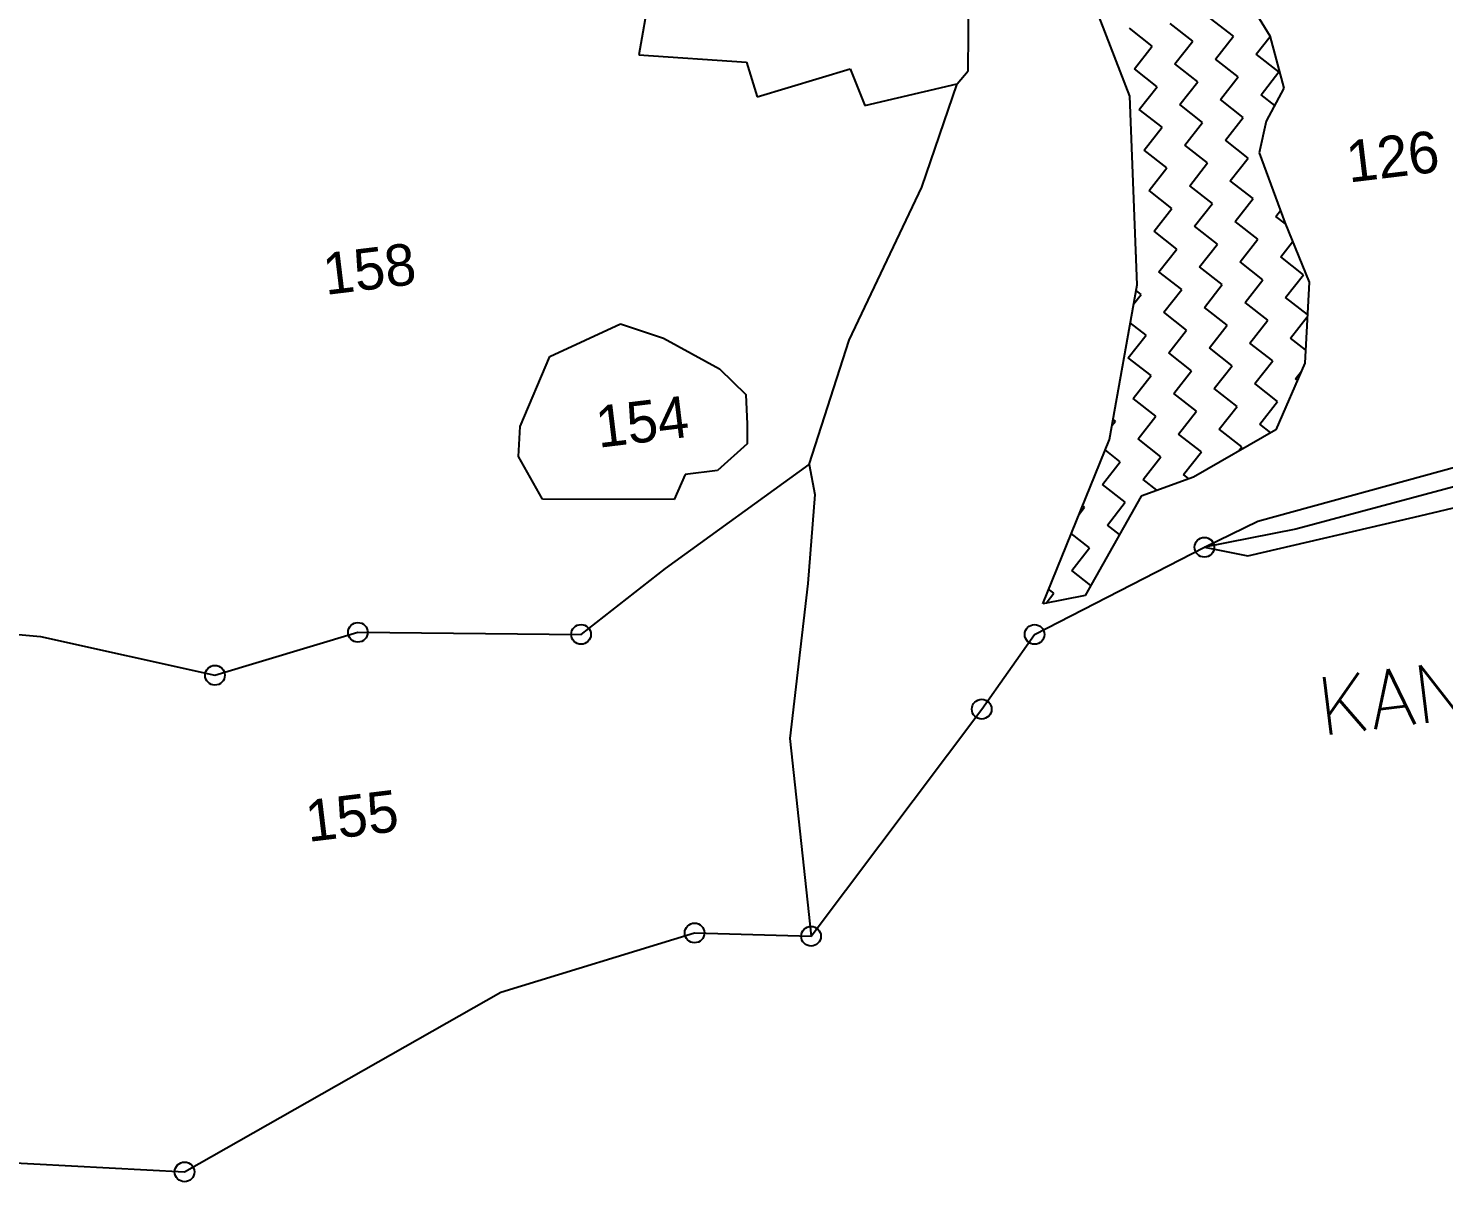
# Model space of a CAD drawing. Header units: metres. Extents: x 334876 to 338439, y 1782233 to 1785611.
# Drawn here: x 336193 to 336814, y 1782270 to 1782776 of the extents above; entities that cross this region are included whole.
import ezdxf
from ezdxf.enums import TextEntityAlignment as Align

# ---------------------------------------------------------------- set-up
doc = ezdxf.new("R2010")
doc.units = ezdxf.units.M
doc.header["$MEASUREMENT"] = 0
doc.linetypes.add('DASHDOT', pattern=[25.4, 12.7, -6.35, 0, -6.35])
for name, color, linetype in [('OFF', 1, 'Continuous'), ('POLY_HATCH', 12, 'Continuous'), ('POLY_PARCEL', 6, 'Continuous'), ('POLY_WATER', 4, 'Continuous'), ('TEXT_MAPOUT', 7, 'Continuous'), ('TEXT_PARCEL', 7, 'Continuous'), ('V_BOUND_LINE', 7, 'Continuous'), ('V_BOUND_STREAM_LINE', 7, 'DASHDOT')]:
    doc.layers.add(name, color=color, linetype=linetype)
doc.styles.get("Standard").update_dxf_attribs({"font": 'simplex.shx'})
doc.styles.add('TEXT_MAP', font='', dxfattribs={"height": 0.35})
doc.styles.get('TEXT_MAP').set_extended_font_data('Kruti Dev 050')

msp = doc.modelspace()

# ---------------------------------------------------------------- linework, layer by layer
for centre in [(336708.99, 1782548.26), (336337.52, 1782510.94), (336435.42, 1782510.03), (336634.43, 1782510), (336274.79, 1782492.09), (336611.25, 1782477.22), (336485.22, 1782379.02), (336536.35, 1782377.6), (336261.42, 1782274.2)]:
    msp.add_circle(centre, 4.32)
at = {"layer": 'OFF'}
msp.add_line((336708.99, 1782548.26), (336728.03, 1782544.55), dxfattribs=at)
at = {"layer": 'POLY_HATCH'}
for p, q in [((336676.2, 1782746.13), (336634.48, 1782855.02)), ((336727.56, 1782789.14), (336737.69, 1782772.73)), ((336737.69, 1782772.73), (336743.88, 1782749.74)), ((336743.88, 1782749.74), (336736.13, 1782735.24)), ((336679.43, 1782663.46), (336676.2, 1782746.13)), ((336736.13, 1782735.24), (336733.07, 1782721.3)), ((336733.07, 1782721.3), (336744.23, 1782690.77)), ((336744.23, 1782690.77), (336754.9, 1782664.59)), ((336667.3, 1782595.52), (336679.43, 1782663.46)), ((336754.9, 1782664.59), (336753.09, 1782629.1)), ((336753.09, 1782629.1), (336740.36, 1782599.74)), ((336740.36, 1782599.74), (336704.16, 1782579.08)), ((336638.02, 1782523.46), (336667.3, 1782595.52)), ((336704.16, 1782579.08), (336681.17, 1782570.75)), ((336681.17, 1782570.75), (336656.59, 1782527.07)), ((336656.59, 1782527.07), (336638.02, 1782523.46))]:
    msp.add_line(p, q, dxfattribs=at)
at = {"layer": 'POLY_HATCH', "linetype": 'Continuous'}
for p, q in [((336703.88, 1782770.3), (336693.89, 1782778.13)), ((336721.68, 1782772.46), (336711.7, 1782780.28)), ((336686.07, 1782768.15), (336676.09, 1782775.97)), ((336713.86, 1782762.48), (336721.68, 1782772.46)), ((336731.66, 1782764.64), (336737.77, 1782772.44)), ((336678.25, 1782758.17), (336686.07, 1782768.15)), ((336696.05, 1782760.32), (336703.88, 1782770.3)), ((336706.03, 1782752.5), (336696.05, 1782760.32)), ((336723.84, 1782754.66), (336713.86, 1782762.48)), ((336741.64, 1782756.82), (336731.66, 1782764.64)), ((336688.23, 1782750.34), (336678.25, 1782758.17)), ((336716.01, 1782744.68), (336723.84, 1782754.66)), ((336733.82, 1782746.84), (336741.64, 1782756.82)), ((336680.41, 1782740.36), (336688.23, 1782750.34)), ((336698.21, 1782742.52), (336706.03, 1782752.5)), ((336739.81, 1782742.14), (336733.82, 1782746.84)), ((336690.39, 1782732.54), (336680.41, 1782740.36)), ((336708.19, 1782734.7), (336698.21, 1782742.52)), ((336725.99, 1782736.86), (336716.01, 1782744.68)), ((336700.37, 1782724.72), (336708.19, 1782734.7)), ((336718.17, 1782726.88), (336725.99, 1782736.86)), ((336682.57, 1782722.56), (336690.39, 1782732.54)), ((336692.55, 1782714.74), (336682.57, 1782722.56)), ((336710.35, 1782716.9), (336700.37, 1782724.72)), ((336728.15, 1782719.05), (336718.17, 1782726.88)), ((336702.53, 1782706.92), (336710.35, 1782716.9)), ((336720.33, 1782709.07), (336728.15, 1782719.05)), ((336684.73, 1782704.76), (336692.55, 1782714.74)), ((336694.71, 1782696.93), (336684.73, 1782704.76)), ((336712.51, 1782699.09), (336702.53, 1782706.92)), ((336730.31, 1782701.25), (336720.33, 1782709.07)), ((336686.88, 1782686.95), (336694.71, 1782696.93)), ((336704.69, 1782689.11), (336712.51, 1782699.09)), ((336722.49, 1782691.27), (336730.31, 1782701.25)), ((336732.47, 1782683.45), (336722.49, 1782691.27)), ((336740.29, 1782693.43), (336742.32, 1782696.01)), ((336744.49, 1782690.14), (336740.29, 1782693.43)), ((336696.86, 1782679.13), (336686.88, 1782686.95)), ((336714.67, 1782681.29), (336704.69, 1782689.11)), ((336689.04, 1782669.15), (336696.86, 1782679.13)), ((336706.84, 1782671.31), (336714.67, 1782681.29)), ((336724.65, 1782673.47), (336732.47, 1782683.45)), ((336742.45, 1782675.63), (336747.68, 1782682.3)), ((336679.06, 1782676.97), (336678.9, 1782677.1)), ((336678.91, 1782676.78), (336679.06, 1782676.97)), ((336734.63, 1782665.65), (336724.65, 1782673.47)), ((336752.43, 1782667.8), (336742.45, 1782675.63)), ((336699.02, 1782661.33), (336689.04, 1782669.15)), ((336716.83, 1782663.49), (336706.84, 1782671.31)), ((336726.81, 1782655.67), (336734.63, 1782665.65)), ((336744.61, 1782657.82), (336752.43, 1782667.8)), ((336681.22, 1782659.17), (336678.98, 1782660.93)), ((336691.2, 1782651.35), (336699.02, 1782661.33)), ((336709, 1782653.51), (336716.83, 1782663.49)), ((336677.92, 1782654.95), (336681.22, 1782659.17)), ((336718.98, 1782645.68), (336709, 1782653.51)), ((336736.79, 1782647.84), (336726.81, 1782655.67)), ((336754.17, 1782650.33), (336744.61, 1782657.82)), ((336701.18, 1782643.53), (336691.2, 1782651.35)), ((336728.96, 1782637.86), (336736.79, 1782647.84)), ((336746.77, 1782640.02), (336754.13, 1782649.41)), ((336675.56, 1782631.39), (336683.38, 1782641.37)), ((336683.38, 1782641.37), (336676.46, 1782646.79)), ((336693.36, 1782633.55), (336701.18, 1782643.53)), ((336711.16, 1782635.7), (336718.98, 1782645.68)), ((336721.14, 1782627.88), (336711.16, 1782635.7)), ((336738.94, 1782630.04), (336728.96, 1782637.86)), ((336753.39, 1782634.83), (336746.77, 1782640.02)), ((336685.54, 1782623.57), (336675.56, 1782631.39)), ((336703.34, 1782625.72), (336693.36, 1782633.55)), ((336731.12, 1782620.06), (336738.94, 1782630.04)), ((336677.71, 1782613.58), (336685.54, 1782623.57)), ((336695.52, 1782615.74), (336703.34, 1782625.72)), ((336713.32, 1782617.9), (336721.14, 1782627.88)), ((336748.93, 1782622.22), (336751.58, 1782625.6)), ((336749.81, 1782621.53), (336748.93, 1782622.22)), ((336723.3, 1782610.08), (336713.32, 1782617.9)), ((336741.1, 1782612.24), (336731.12, 1782620.06)), ((336687.69, 1782605.76), (336677.71, 1782613.58)), ((336705.5, 1782607.92), (336695.52, 1782615.74)), ((336715.48, 1782600.1), (336723.3, 1782610.08)), ((336733.28, 1782602.26), (336741.1, 1782612.24)), ((336668.41, 1782601.71), (336669.89, 1782603.6)), ((336669.89, 1782603.6), (336668.89, 1782604.39)), ((336679.87, 1782595.78), (336687.69, 1782605.76)), ((336697.67, 1782597.94), (336705.5, 1782607.92)), ((336707.66, 1782590.12), (336697.67, 1782597.94)), ((336725.46, 1782592.28), (336715.48, 1782600.1)), ((336738.12, 1782598.46), (336733.28, 1782602.26)), ((336689.85, 1782587.96), (336679.87, 1782595.78)), ((336723.98, 1782590.39), (336725.46, 1782592.28)), ((336664.23, 1782575.82), (336672.05, 1782585.8)), ((336672.05, 1782585.8), (336665.45, 1782590.97)), ((336682.03, 1782577.98), (336689.85, 1782587.96)), ((336699.83, 1782580.14), (336707.66, 1782590.12)), ((336702.13, 1782578.34), (336699.83, 1782580.14)), ((336674.21, 1782568), (336664.23, 1782575.82)), ((336688.07, 1782573.25), (336682.03, 1782577.98)), ((336656.41, 1782565.84), (336655.52, 1782566.53)), ((336666.39, 1782558.02), (336674.21, 1782568)), ((336653.99, 1782562.76), (336656.41, 1782565.84)), ((336658.56, 1782548.04), (336650.56, 1782554.31)), ((336671.67, 1782553.87), (336666.39, 1782558.02)), ((336650.74, 1782538.06), (336658.56, 1782548.04)), ((336659.09, 1782531.51), (336650.74, 1782538.06)), ((336642.92, 1782528.08), (336640.62, 1782529.87)), ((336639.53, 1782523.76), (336642.92, 1782528.08))]:
    msp.add_line(p, q, dxfattribs=at)
at = {"layer": 'POLY_PARCEL'}
for p, q in [((336605.37, 1782757.35), (336605.9, 1782841.24)), ((336465.5, 1782790.89), (336460.81, 1782764.39)), ((336460.81, 1782764.39), (336508.04, 1782761.1)), ((336508.04, 1782761.1), (336512.71, 1782745.88)), ((336512.71, 1782745.88), (336553.54, 1782758.16)), ((336553.54, 1782758.16), (336560.01, 1782742.03)), ((336600.43, 1782751.63), (336605.37, 1782757.35)), ((336560.01, 1782742.03), (336600.43, 1782751.63)), ((336584.93, 1782706.28), (336600.43, 1782751.63)), ((336553.05, 1782639.18), (336584.93, 1782706.28)), ((336421.74, 1782632.01), (336452.79, 1782646.25)), ((336452.79, 1782646.25), (336471.57, 1782640.01)), ((336471.57, 1782640.01), (336496.14, 1782626.62)), ((336535.58, 1782584.58), (336553.05, 1782639.18)), ((336408.75, 1782601.29), (336421.74, 1782632.01)), ((336496.14, 1782626.62), (336507.67, 1782615.25)), ((336507.67, 1782615.25), (336508.27, 1782602.22)), ((336408.05, 1782588.11), (336408.75, 1782601.29)), ((336508.27, 1782602.22), (336508.32, 1782593.71)), ((336508.32, 1782593.71), (336495.32, 1782581.99)), ((336418.51, 1782569.4), (336408.05, 1782588.11)), ((336472.54, 1782538.89), (336535.58, 1782584.58)), ((336481.11, 1782580.26), (336476.22, 1782569.19)), ((336495.32, 1782581.99), (336481.11, 1782580.26)), ((336535.58, 1782584.58), (336537.96, 1782571.44)), ((336476.22, 1782569.19), (336418.51, 1782569.4)), ((336537.96, 1782571.44), (336534.93, 1782532.33)), ((336435.42, 1782510.03), (336472.54, 1782538.89)), ((336534.93, 1782532.33), (336527.1, 1782464.36)), ((336116.81, 1782516.64), (336198.22, 1782509.04)), ((336274.79, 1782492.09), (336337.52, 1782510.94)), ((336337.52, 1782510.94), (336435.42, 1782510.03)), ((336198.22, 1782509.04), (336274.79, 1782492.09)), ((336527.1, 1782464.36), (336536.35, 1782377.6))]:
    msp.add_line(p, q, dxfattribs=at)
at = {"layer": 'POLY_WATER'}
for p, q in [((336732.35, 1782559.73), (336820.84, 1782583.92)), ((336801.02, 1782561.41), (336826.26, 1782567.4)), ((336728.03, 1782544.55), (336801.02, 1782561.41)), ((336708.99, 1782548.26), (336732.35, 1782559.73))]:
    msp.add_line(p, q, dxfattribs=at)
at = {"layer": 'V_BOUND_LINE'}
for p, q in [((336634.43, 1782510), (336708.99, 1782548.26)), ((336611.25, 1782477.22), (336634.43, 1782510)), ((336536.35, 1782377.6), (336611.25, 1782477.22)), ((336400.26, 1782353.02), (336485.22, 1782379.02)), ((336485.22, 1782379.02), (336536.35, 1782377.6)), ((336261.42, 1782274.2), (336400.26, 1782353.02)), ((336157.87, 1782279.73), (336261.42, 1782274.2))]:
    msp.add_line(p, q, dxfattribs=at)
at = {"layer": 'V_BOUND_STREAM_LINE', "ltscale": 10}
for p, q in [((336830.15, 1782577.96), (336749.08, 1782556.14)), ((336749.08, 1782556.14), (336708.99, 1782548.26))]:
    msp.add_line(p, q, dxfattribs=at)

# ---------------------------------------------------------------- texts
at = {"layer": 'TEXT_MAPOUT'}
msp.add_text('KANDALGAON CHI SHIV', height=25.3613, rotation=6.91242, dxfattribs=at).set_placement((336760.27, 1782465.62))
at = {"layer": 'TEXT_PARCEL', "style": 'TEXT_MAP'}
for s, p in [('126', (336791.53, 1782719.78)), ('158', (336342.49, 1782670.47)), ('154', (336462.22, 1782603.27)), ('155', (336334.85, 1782430.32))]:
    msp.add_text(s, height=18.26, rotation=6.91242, dxfattribs=at).set_placement(p, align=Align.MIDDLE)

doc.saveas('drawing.dxf')
